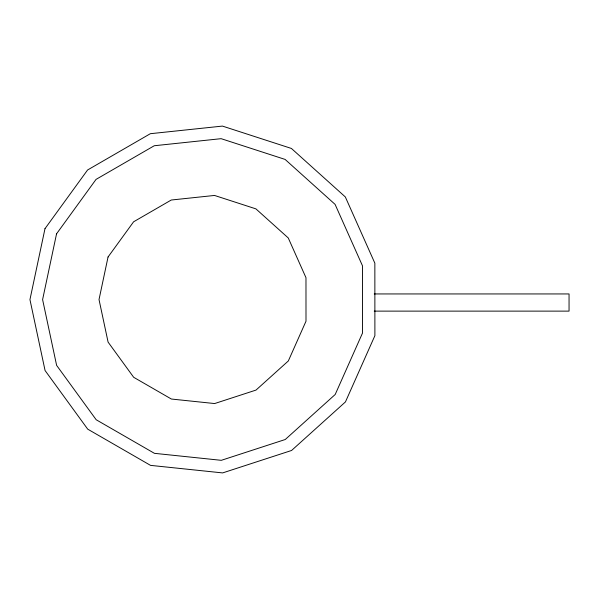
<?xml version="1.0" encoding="UTF-8"?>
<svg xmlns="http://www.w3.org/2000/svg" width="599" height="599" viewBox="0 0 599 599"><rect width="100%" height="100%" fill="white"/><g stroke="black" fill="none" stroke-linecap="round" stroke-linejoin="round"><path stroke-width="0.9" d="M374.248 293.944L569.05 293.944L569.05 311.121L374.248 311.121M44.985 228.676L29.95 299.605L45.067 370.519L87.716 429.154L150.529 465.371L222.641 472.911L291.586 450.47L345.443 401.922L374.892 335.672L374.854 263.163L345.331 196.944L291.421 148.455L222.446 126.09L150.342 133.704L87.574 169.996L44.985 228.676M56.553 233.82L42.604 299.597L56.62 365.368L96.177 419.742L154.43 453.331L221.308 460.324L285.251 439.509L335.2 394.486L362.515 333.044L362.477 265.799L335.096 204.386L285.094 159.416L221.136 138.676L154.265 145.744L96.042 179.393L56.553 233.82M108.045 257.001L99.022 299.567L108.09 342.111L133.682 377.295L171.374 399.031L214.644 403.554L256.013 390.084L288.329 360.957L305.999 321.206L305.977 277.696L288.261 237.96L255.915 208.871L214.524 195.446L171.262 200.021L133.599 221.795L108.045 257.001"/></g></svg>
